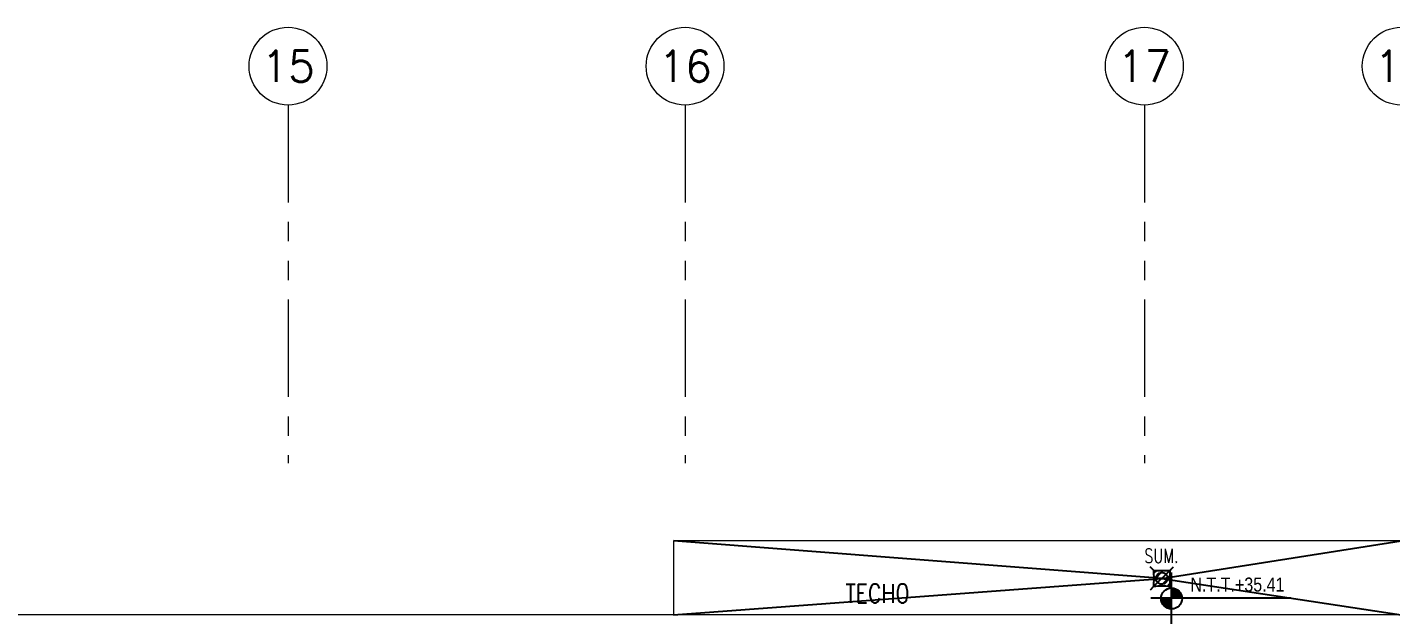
# Model space of a CAD drawing. Header units: millimetres. Extents: x -3 to 53, y -110 to 39.
# Drawn here: x 30.8 to 39.56, y -41.66 to -37.88 of the extents above; entities that cross this region are included whole.
import ezdxf
from ezdxf.enums import TextEntityAlignment as Align

# ---------------------------------------------------------------- set-up
doc = ezdxf.new("R2010")
doc.units = ezdxf.units.MM
doc.linetypes.add('PHANTOM', pattern=[63.5, 31.75, -6.35, 6.35, -6.35, 6.35, -6.35])
doc.linetypes.add('PHANTOM2', pattern=[1.25, 0.625, -0.125, 0.125, -0.125, 0.125, -0.125])
for name, color, linetype in [('A-EJES', 8, 'PHANTOM'), ('A-LINEAS', 8, 'Continuous'), ('A-MURO BAJO', 8, 'Continuous'), ('A-NIVELES-NPT', 8, 'Continuous'), ('A-TEXTO-INDICACIONES', 8, 'Continuous'), ('DLP_MOBILIARIO', 8, 'Continuous'), ('DLP_TEXTO AMBIENTE', 8, 'Continuous')]:
    doc.layers.add(name, color=color, linetype=linetype)
doc.styles.add('R80', font='ARIALN.TTF', dxfattribs={"height": 2.03})
doc.styles.add('ROMANS', font='ROMANS.shx', dxfattribs={"oblique": 10})

# ---------------------------------------------------------------- blocks, each defined once
blk = doc.blocks.new('*U255')
at = {"color": 8}
for p, q in [((-0.0526, 0.0526), (-0.0746, 0.0746)), ((-0.0526, -0.0526), (0.0526, 0.0526)), ((-0.051, 0.0331), (-0.0331, 0.051)), ((-0.0501, -0.008), (0.008, 0.05)), ((-0.008, -0.05), (0.0501, 0.008)), ((0.0526, 0.0526), (0.0746, 0.0746)), ((-0.0526, -0.0526), (-0.0746, -0.0746)), ((0.0331, -0.051), (0.051, -0.0331)), ((0.0526, -0.0526), (0.0746, -0.0746))]:
    blk.add_line(p, q, dxfattribs=at)
for centre, major_axis, start_param, end_param in [((0, 0.5882), (0.1673, 0.5115), 3.359812, 3.55544), ((-0.5912, 0), (-0.5144, 0.1682), 3.360366, 3.554886), ((0, 0), (0.0118, 0.036), 5.813820330443059, 12.09700563762265), ((0.5912, 0), (-0.5144, 0.1682), 0.218773, 0.413293), ((0, -0.5882), (-0.5115, 0.1673), -1.352577, -1.156949)]:
    blk.add_ellipse(centre, major_axis=major_axis, ratio=1, start_param=start_param, end_param=end_param, dxfattribs=at)
at = {"layer": 'A-TEXTO-INDICACIONES', "color": 8, "style": 'ROMANS', "width": 0.75}
blk.add_text('SUM.', height=0.09, dxfattribs=at).set_placement((-0.1125, 0.1003))
blk = doc.blocks.new('IISS P11')
at = {"color": 8}
for p, q in [((36.7375, -0.2418, 0), (33.6, 0, 0)), ((36.7375, -0.2418, 0), (38.275, 0)), ((33.6, -0.475), (36.7375, -0.2418, 0)), ((36.7375, -0.2418, 0), (38.275, -0.475))]:
    blk.add_line(p, q, dxfattribs=at)
at = {"ltscale": 0.05}
blk.add_blockref('*U255', (36.7375, -0.2418, 0), dxfattribs=at)
blk = doc.blocks.new('TEXTO AMBIENTES P11')
at = {"layer": 'DLP_TEXTO AMBIENTE', "color": 8, "lineweight": 0, "style": 'ROMANS', "width": 0.8}
blk.add_text('TECHO', height=0.12, dxfattribs=at).set_placement((34.9112, -0.3979), align=Align.CENTER)
blk = doc.blocks.new('Duplex-1204')
at = {"layer": 'A-MURO BAJO', "color": 8, "lineweight": 0}
blk.add_line((12.7, 0), (0, 0), dxfattribs=at)
blk = doc.blocks.new('Ejes_Torre C')
at = {"layer": 'A-EJES', "color": 8, "linetype": 'PHANTOM2', "lineweight": 0}
for points in [[(32.475, 16.65), (32.475, 14.35)], [(35.025, 16.65), (35.025, 14.35)], [(37.975, 16.65), (37.975, 14.35)]]:
    blk.add_lwpolyline(points, dxfattribs=at)
at = {"layer": 'A-EJES', "color": 8, "linetype": 'Continuous', "lineweight": 0}
for centre in [(32.475, 16.9), (35.025, 16.9), (37.975, 16.9), (39.625, 16.9)]:
    blk.add_circle(centre, 0.25, dxfattribs=at)
at = {"layer": 'A-EJES', "color": 8, "linetype": 'Continuous', "lineweight": 0, "style": 'ROMANS'}
for s, p in [('15', (32.475, 16.9)), ('16', (35.025, 16.9)), ('17', (37.975, 16.9)), ('18', (39.625, 16.9))]:
    blk.add_text(s, height=0.2, dxfattribs=at).set_placement(p, align=Align.MIDDLE_CENTER)
blk = doc.blocks.new('SIM NIVEL PLANTA')
at = {"linetype": 'Continuous'}
h = blk.add_hatch(dxfattribs=at)
h.set_pattern_fill('_USER', color=8, scale=0.089997, angle=45, style=0, pattern_type=0)
h.set_pattern_definition([(45, (31854.49523, 23864.84028), (-0.06363728001, 0.06363728001), [])])
h.paths.add_polyline_path([(-17.33, 0), (-15.98, 0, 0.409209), (-17.33, 1.33)])
h.paths.add_polyline_path([(-18.68, 0, 0.004279), (-18.68, -0.02, 0.414214), (-17.33, -1.37), (-17.33, 0)])
at = {"color": 8}
for p, q in [((-17.33, -3.58), (-17.33, 3.34)), ((-2, 0), (-20, 0))]:
    blk.add_line(p, q, dxfattribs=at)
at = {"color": 8, "linetype": 'Continuous'}
blk.add_circle((-17.33, -0.02), 1.35, dxfattribs=at)
at = {"color": 8, "style": 'R80'}
blk.add_attdef('N.P.T.+0.00', text='', height=1.8, dxfattribs=at).set_placement((-8.87, 1.77), align=Align.MIDDLE_CENTER)
blk = doc.blocks.new('arq.')
at = {"color": 8}
blk.add_blockref('IISS P11', (102.5627, -39.2888), dxfattribs=at)
at = {"layer": 'DLP_TEXTO AMBIENTE', "color": 8}
blk.add_blockref('TEXTO AMBIENTES P11', (102.5627, -39.2888), dxfattribs=at)
at = {"layer": 'DLP_MOBILIARIO', "color": 8}
blk.add_blockref('Duplex-1204', (128.2127, -39.7638), dxfattribs=at)
at = {"layer": 'A-LINEAS', "color": 8, "lineweight": 0}
blk.add_lwpolyline([(149.9127, -42.0888), (149.9127, -39.2889), (136.1627, -39.2888), (136.1627, -39.7638)], dxfattribs=at)
at = {"layer": 'A-EJES', "color": 8, "lineweight": 0}
blk.add_blockref('Ejes_Torre C', (101.2127, -53.1391), dxfattribs=at)
at = {"layer": 'A-NIVELES-NPT', "color": 8, "lineweight": 0}
ref = blk.add_blockref('SIM NIVEL PLANTA', (140.2291, -39.6584), dxfattribs=dict(at, xscale=0.05, yscale=0.05, zscale=0.05))
ref.add_attrib('N.P.T.+0.00', 'N.T.T.+35.41', dxfattribs={"layer": '0', "height": 0.09, "style": 'R80'}).set_placement((139.7856, -39.5698), align=Align.MIDDLE_CENTER)

msp = doc.modelspace()

# ---------------------------------------------------------------- block references
at = {"color": 7}
msp.add_blockref('arq.', (-101.2125, -1.8936), dxfattribs=at)

doc.saveas('drawing.dxf')
